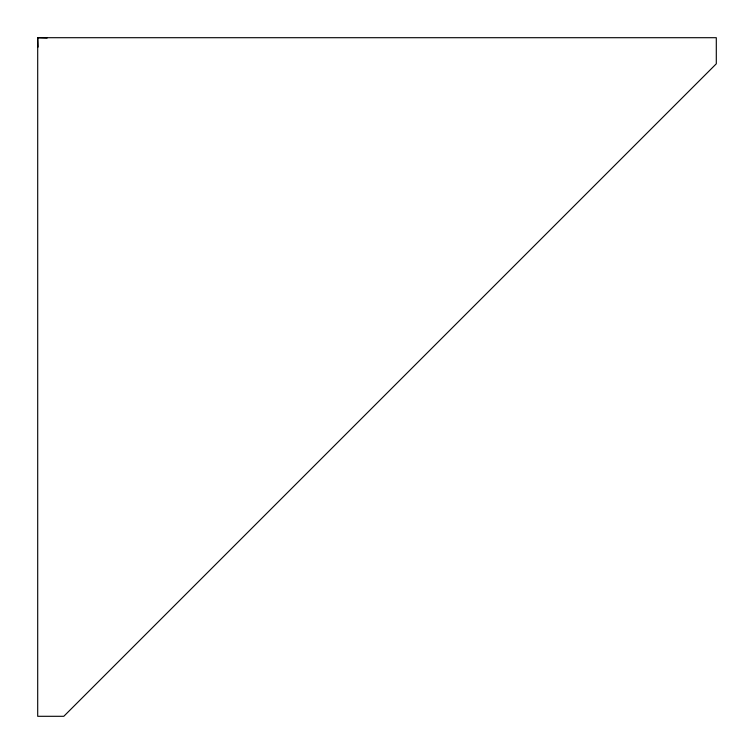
<?xml version="1.0" encoding="UTF-8"?>
<svg xmlns="http://www.w3.org/2000/svg" width="754" height="754" viewBox="0 0 754 754"><rect width="100%" height="100%" fill="white"/><g stroke="black" fill="none" stroke-linecap="round" stroke-linejoin="round"><path stroke-width="1.13" d="M47.106 38.058L37.7 37.7L37.7 716.3L63.798 716.3L716.3 63.798L716.3 37.7L37.7 37.7L38.058 47.106"/></g></svg>
